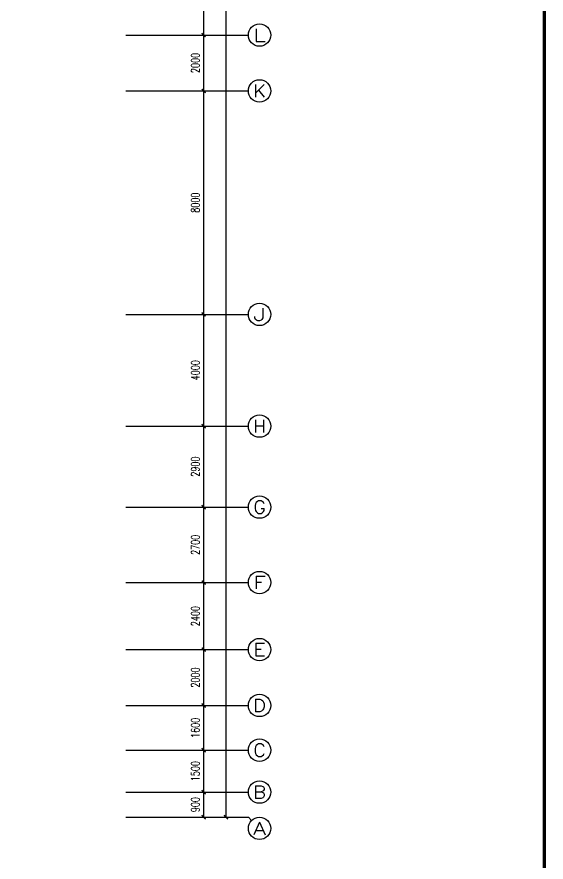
# Model space of a CAD drawing. Extents: x 190999 to 918899, y -200814 to 215286.
# Drawn here: x 730802 to 749759, y 55697 to 85954 of the extents above; entities that cross this region are included whole.
import ezdxf
from ezdxf.enums import TextEntityAlignment as Align

# ---------------------------------------------------------------- set-up
doc = ezdxf.new("R2010")
doc.units = 0
doc.header["$LTSCALE"] = 1000
doc.header["$MEASUREMENT"] = 0
doc.layers.get('Defpoints').update_dxf_attribs({"color": 1})
for name, color, linetype in [('AXIS', 3, 'Continuous'), ('AXIS_TEXT', 7, 'Continuous'), ('图框', 189, 'Continuous')]:
    doc.layers.add(name, color=color, linetype=linetype)
doc.styles.add('_TCH_AXIS', font='COMPLEX', dxfattribs={"bigfont": 'GBCBIG'})
doc.styles.add('COMPLEX', font='COMPLEX')
doc.styles.add('DIM_FONT', font='SIMPLEX', dxfattribs={"width": 0.7, "bigfont": 'GBCBIG'})
doc.dimstyles.new('DIMN', dxfattribs={"dimtxt": 300, "dimasz": 100, "dimexe": 250, "dimexo": 300, "dimgap": 150, "dimtad": 1, "dimdec": 0, "dimzin": 0, "dimdsep": 46, "dimtxsty": 'DIM_FONT', "dimblk": 'ARCHTICK', "dimcen": 0.09, "dimclrt": 7, "dimazin": 2, "dimtfac": 1, "dimtdec": 0, "dimtix": 1, "dimtmove": 2, "dimatfit": 3, "dimfxl": 0, "dimtolj": 1, "dimtzin": 0, "dimarcsym": 0})

# ---------------------------------------------------------------- blocks, each defined once
blk = doc.blocks.new('TJAD_TK_A0')
at = {"layer": '图框', "const_width": 1.2}
blk.add_lwpolyline([(2152, -431.7), (2152, 389.3), (998, 389.3), (998, -431.7)], close=True, dxfattribs=at)
blk = doc.blocks.new('_ArchTick')
at = {"const_width": 0.5}
blk.add_lwpolyline([(-0.7, -0.7), (0.7, 0.7)], dxfattribs=at)
blk = doc.blocks.new('*D351')
at = {"layer": 'AXIS', "color": 0, "lineweight": -2}
for p, q in [((736699, 58204), (737743, 58204)), ((737493, 57304), (737493, 58204)), ((736699, 57304), (737743, 57304))]:
    blk.add_line(p, q, dxfattribs=at)
at = {"layer": 'Defpoints', "color": 0}
for p in [(736399, 58204), (737493, 58204), (736399, 57304)]:
    blk.add_point(p, dxfattribs=at)
at = {"layer": 'AXIS', "color": 0, "lineweight": -2, "xscale": 100, "yscale": 100, "zscale": 100}
for p, rotation in [((737493, 58204), 90), ((737493, 57304), 270)]:
    blk.add_blockref('_ArchTick', p, dxfattribs=dict(at, rotation=rotation))
at = {"layer": 'AXIS', "color": 7, "insert": (737193, 57754), "char_height": 300, "attachment_point": 5, "rotation": 90, "style": 'DIM_FONT'}
blk.add_mtext('\\A1;900', dxfattribs=at)
blk = doc.blocks.new('*D352')
at = {"layer": 'AXIS', "color": 0, "lineweight": -2}
for p, q in [((736699, 59704), (737743, 59704)), ((737493, 58204), (737493, 59704)), ((736699, 58204), (737743, 58204))]:
    blk.add_line(p, q, dxfattribs=at)
at = {"layer": 'Defpoints', "color": 0}
for p in [(736399, 59704), (737493, 59704), (736399, 58204)]:
    blk.add_point(p, dxfattribs=at)
at = {"layer": 'AXIS', "color": 0, "lineweight": -2, "xscale": 100, "yscale": 100, "zscale": 100}
for p, rotation in [((737493, 59704), 90), ((737493, 58204), 270)]:
    blk.add_blockref('_ArchTick', p, dxfattribs=dict(at, rotation=rotation))
at = {"layer": 'AXIS', "color": 7, "insert": (737193, 58954), "char_height": 300, "attachment_point": 5, "rotation": 90, "style": 'DIM_FONT'}
blk.add_mtext('\\A1;1500', dxfattribs=at)
blk = doc.blocks.new('*D353')
at = {"layer": 'AXIS', "color": 0, "lineweight": -2}
for p, q in [((736699, 61304), (737743, 61304)), ((737493, 59704), (737493, 61304)), ((736699, 59704), (737743, 59704))]:
    blk.add_line(p, q, dxfattribs=at)
at = {"layer": 'Defpoints', "color": 0}
for p in [(736399, 61304), (737493, 61304), (736399, 59704)]:
    blk.add_point(p, dxfattribs=at)
at = {"layer": 'AXIS', "color": 0, "lineweight": -2, "xscale": 100, "yscale": 100, "zscale": 100}
for p, rotation in [((737493, 61304), 90), ((737493, 59704), 270)]:
    blk.add_blockref('_ArchTick', p, dxfattribs=dict(at, rotation=rotation))
at = {"layer": 'AXIS', "color": 7, "insert": (737193, 60504), "char_height": 300, "attachment_point": 5, "rotation": 90, "style": 'DIM_FONT'}
blk.add_mtext('\\A1;1600', dxfattribs=at)
blk = doc.blocks.new('*D354')
at = {"layer": 'AXIS', "color": 0, "lineweight": -2}
for p, q in [((736699, 63304), (737743, 63304)), ((737493, 61304), (737493, 63304)), ((736699, 61304), (737743, 61304))]:
    blk.add_line(p, q, dxfattribs=at)
at = {"layer": 'Defpoints', "color": 0}
for p in [(736399, 63304), (737493, 63304), (736399, 61304)]:
    blk.add_point(p, dxfattribs=at)
at = {"layer": 'AXIS', "color": 0, "lineweight": -2, "xscale": 100, "yscale": 100, "zscale": 100}
for p, rotation in [((737493, 63304), 90), ((737493, 61304), 270)]:
    blk.add_blockref('_ArchTick', p, dxfattribs=dict(at, rotation=rotation))
at = {"layer": 'AXIS', "color": 7, "insert": (737193, 62304), "char_height": 300, "attachment_point": 5, "rotation": 90, "style": 'DIM_FONT'}
blk.add_mtext('\\A1;2000', dxfattribs=at)
blk = doc.blocks.new('*D355')
at = {"layer": 'AXIS', "color": 0, "lineweight": -2}
for p, q in [((736699, 65704), (737743, 65704)), ((737493, 63304), (737493, 65704)), ((736699, 63304), (737743, 63304))]:
    blk.add_line(p, q, dxfattribs=at)
at = {"layer": 'Defpoints', "color": 0}
for p in [(736399, 65704), (737493, 65704), (736399, 63304)]:
    blk.add_point(p, dxfattribs=at)
at = {"layer": 'AXIS', "color": 0, "lineweight": -2, "xscale": 100, "yscale": 100, "zscale": 100}
for p, rotation in [((737493, 65704), 90), ((737493, 63304), 270)]:
    blk.add_blockref('_ArchTick', p, dxfattribs=dict(at, rotation=rotation))
at = {"layer": 'AXIS', "color": 7, "insert": (737193, 64504), "char_height": 300, "attachment_point": 5, "rotation": 90, "style": 'DIM_FONT'}
blk.add_mtext('\\A1;2400', dxfattribs=at)
blk = doc.blocks.new('*D356')
at = {"layer": 'AXIS', "color": 0, "lineweight": -2}
for p, q in [((736699, 68404), (737743, 68404)), ((737493, 65704), (737493, 68404)), ((736699, 65704), (737743, 65704))]:
    blk.add_line(p, q, dxfattribs=at)
at = {"layer": 'Defpoints', "color": 0}
for p in [(736399, 68404), (737493, 68404), (736399, 65704)]:
    blk.add_point(p, dxfattribs=at)
at = {"layer": 'AXIS', "color": 0, "lineweight": -2, "xscale": 100, "yscale": 100, "zscale": 100}
for p, rotation in [((737493, 68404), 90), ((737493, 65704), 270)]:
    blk.add_blockref('_ArchTick', p, dxfattribs=dict(at, rotation=rotation))
at = {"layer": 'AXIS', "color": 7, "insert": (737193, 67054), "char_height": 300, "attachment_point": 5, "rotation": 90, "style": 'DIM_FONT'}
blk.add_mtext('\\A1;2700', dxfattribs=at)
blk = doc.blocks.new('*D357')
at = {"layer": 'AXIS', "color": 0, "lineweight": -2}
for p, q in [((736699, 71304), (737743, 71304)), ((737493, 68404), (737493, 71304)), ((736699, 68404), (737743, 68404))]:
    blk.add_line(p, q, dxfattribs=at)
at = {"layer": 'Defpoints', "color": 0}
for p in [(736399, 71304), (737493, 71304), (736399, 68404)]:
    blk.add_point(p, dxfattribs=at)
at = {"layer": 'AXIS', "color": 0, "lineweight": -2, "xscale": 100, "yscale": 100, "zscale": 100}
for p, rotation in [((737493, 71304), 90), ((737493, 68404), 270)]:
    blk.add_blockref('_ArchTick', p, dxfattribs=dict(at, rotation=rotation))
at = {"layer": 'AXIS', "color": 7, "insert": (737193, 69854), "char_height": 300, "attachment_point": 5, "rotation": 90, "style": 'DIM_FONT'}
blk.add_mtext('\\A1;2900', dxfattribs=at)
blk = doc.blocks.new('*D358')
at = {"layer": 'AXIS', "color": 0, "lineweight": -2}
for p, q in [((736699, 75304), (737743, 75304)), ((737493, 71304), (737493, 75304)), ((736699, 71304), (737743, 71304))]:
    blk.add_line(p, q, dxfattribs=at)
at = {"layer": 'Defpoints', "color": 0}
for p in [(736399, 75304), (737493, 75304), (736399, 71304)]:
    blk.add_point(p, dxfattribs=at)
at = {"layer": 'AXIS', "color": 0, "lineweight": -2, "xscale": 100, "yscale": 100, "zscale": 100}
for p, rotation in [((737493, 75304), 90), ((737493, 71304), 270)]:
    blk.add_blockref('_ArchTick', p, dxfattribs=dict(at, rotation=rotation))
at = {"layer": 'AXIS', "color": 7, "insert": (737193, 73304), "char_height": 300, "attachment_point": 5, "rotation": 90, "style": 'DIM_FONT'}
blk.add_mtext('\\A1;4000', dxfattribs=at)
blk = doc.blocks.new('*D359')
at = {"layer": 'AXIS', "color": 0, "lineweight": -2}
for p, q in [((736699, 83304), (737743, 83304)), ((737493, 75304), (737493, 83304)), ((736699, 75304), (737743, 75304))]:
    blk.add_line(p, q, dxfattribs=at)
at = {"layer": 'Defpoints', "color": 0}
for p in [(736399, 83304), (737493, 83304), (736399, 75304)]:
    blk.add_point(p, dxfattribs=at)
at = {"layer": 'AXIS', "color": 0, "lineweight": -2, "xscale": 100, "yscale": 100, "zscale": 100}
for p, rotation in [((737493, 83304), 90), ((737493, 75304), 270)]:
    blk.add_blockref('_ArchTick', p, dxfattribs=dict(at, rotation=rotation))
at = {"layer": 'AXIS', "color": 7, "insert": (737193, 79304), "char_height": 300, "attachment_point": 5, "rotation": 90, "style": 'DIM_FONT'}
blk.add_mtext('\\A1;8000', dxfattribs=at)
blk = doc.blocks.new('*D360')
at = {"layer": 'AXIS', "color": 0, "lineweight": -2}
for p, q in [((736699, 85304), (737743, 85304)), ((737493, 83304), (737493, 85304)), ((736699, 83304), (737743, 83304))]:
    blk.add_line(p, q, dxfattribs=at)
at = {"layer": 'Defpoints', "color": 0}
for p in [(736399, 85304), (737493, 85304), (736399, 83304)]:
    blk.add_point(p, dxfattribs=at)
at = {"layer": 'AXIS', "color": 0, "lineweight": -2, "xscale": 100, "yscale": 100, "zscale": 100}
for p, rotation in [((737493, 85304), 90), ((737493, 83304), 270)]:
    blk.add_blockref('_ArchTick', p, dxfattribs=dict(at, rotation=rotation))
at = {"layer": 'AXIS', "color": 7, "insert": (737193, 84304), "char_height": 300, "attachment_point": 5, "rotation": 90, "style": 'DIM_FONT'}
blk.add_mtext('\\A1;2000', dxfattribs=at)
blk = doc.blocks.new('*D361')
at = {"layer": 'AXIS', "color": 0, "lineweight": -2}
for p, q in [((736699, 89304), (737743, 89304)), ((737493, 85304), (737493, 89304)), ((736699, 85304), (737743, 85304))]:
    blk.add_line(p, q, dxfattribs=at)
at = {"layer": 'Defpoints', "color": 0}
for p in [(736399, 89304), (737493, 89304), (736399, 85304)]:
    blk.add_point(p, dxfattribs=at)
at = {"layer": 'AXIS', "color": 0, "lineweight": -2, "xscale": 100, "yscale": 100, "zscale": 100}
for p, rotation in [((737493, 89304), 90), ((737493, 85304), 270)]:
    blk.add_blockref('_ArchTick', p, dxfattribs=dict(at, rotation=rotation))
at = {"layer": 'AXIS', "color": 7, "insert": (737193, 87304), "char_height": 300, "attachment_point": 5, "rotation": 90, "style": 'DIM_FONT'}
blk.add_mtext('\\A1;4000', dxfattribs=at)
blk = doc.blocks.new('*D378')
at = {"layer": 'AXIS', "color": 0, "lineweight": -2}
for p, q in [((736699, 145304), (738543, 145304)), ((738293, 57304), (738293, 145304)), ((736699, 57304), (738543, 57304))]:
    blk.add_line(p, q, dxfattribs=at)
at = {"layer": 'Defpoints', "color": 0}
for p in [(736399, 145304), (738293, 145304), (736399, 57304)]:
    blk.add_point(p, dxfattribs=at)
at = {"layer": 'AXIS', "color": 0, "lineweight": -2, "xscale": 100, "yscale": 100, "zscale": 100}
for p, rotation in [((738293, 145304), 90), ((738293, 57304), 270)]:
    blk.add_blockref('_ArchTick', p, dxfattribs=dict(at, rotation=rotation))
at = {"layer": 'AXIS', "color": 7, "insert": (737993, 101304), "char_height": 300, "attachment_point": 5, "rotation": 90, "style": 'DIM_FONT'}
blk.add_mtext('\\A1;88000', dxfattribs=at)
blk = doc.blocks.new('_AXISO')
blk.add_circle((0, 0), 0.5)
at = {"layer": 'AXIS_TEXT', "style": 'COMPLEX', "width": 1.041667}
blk.add_attdef('A', text='', height=0.56, dxfattribs=at).set_placement((-0.25, -0.28), (0.25, -0.28), align=Align.FIT)

msp = doc.modelspace()

# ---------------------------------------------------------------- linework, layer by layer
at = {"layer": 'AXIS'}
for p, q in [((734698.5, 85303.7), (739093, 85303.7)), ((734698.5, 83303.7), (739093, 83303.7)), ((734698.5, 75303.7), (739093, 75303.7)), ((734698.5, 71303.7), (739093, 71303.7)), ((734698.5, 68403.7), (739093, 68403.7)), ((734698.5, 65703.7), (739093, 65703.7)), ((734698.5, 63303.7), (739093, 63303.7)), ((734698.5, 61303.7), (739093, 61303.7)), ((734698.5, 59703.7), (739093, 59703.7)), ((734698.5, 58203.7), (739093, 58203.7)), ((734698.5, 57303.7), (739093, 57303.7)), ((739210.1, 57186.5), (739093, 57303.7))]:
    msp.add_line(p, q, dxfattribs=at)

# ---------------------------------------------------------------- block references
ref = msp.add_blockref('_AXISO', (739493, 85303.7), dxfattribs=dict(at, xscale=800, yscale=800, zscale=800))
ref.add_attrib('A', 'L', dxfattribs={"layer": 'AXIS_TEXT', "height": 452.5, "style": '_TCH_AXIS', "width": 1.4}).set_placement((739266.7, 85077.4), (739719.3, 85077.4), align=Align.FIT)
ref = msp.add_blockref('_AXISO', (739493, 83303.7), dxfattribs=dict(at, xscale=800, yscale=800, zscale=800))
ref.add_attrib('A', 'K', dxfattribs={"layer": 'AXIS_TEXT', "height": 452.5, "style": '_TCH_AXIS', "width": 1.105263}).set_placement((739266.7, 83077.4), (739719.3, 83077.4), align=Align.FIT)
ref = msp.add_blockref('_AXISO', (739493, 75303.7), dxfattribs=dict(at, xscale=800, yscale=800, zscale=800))
ref.add_attrib('A', 'J', dxfattribs={"layer": 'AXIS_TEXT', "height": 452.5, "style": '_TCH_AXIS', "width": 1.909091}).set_placement((739266.7, 75077.4), (739719.3, 75077.4), align=Align.FIT)
ref = msp.add_blockref('_AXISO', (739493, 71303.7), dxfattribs=dict(at, xscale=800, yscale=800, zscale=800))
ref.add_attrib('A', 'H', dxfattribs={"layer": 'AXIS_TEXT', "height": 452.5, "style": '_TCH_AXIS', "width": 1.05}).set_placement((739266.7, 71077.4), (739719.3, 71077.4), align=Align.FIT)
ref = msp.add_blockref('_AXISO', (739493, 68403.7), dxfattribs=dict(at, xscale=800, yscale=800, zscale=800))
ref.add_attrib('A', 'G', dxfattribs={"layer": 'AXIS_TEXT', "height": 452.5, "style": '_TCH_AXIS', "width": 1.166667}).set_placement((739266.7, 68177.4), (739719.3, 68177.4), align=Align.FIT)
ref = msp.add_blockref('_AXISO', (739493, 65703.7), dxfattribs=dict(at, xscale=800, yscale=800, zscale=800))
ref.add_attrib('A', 'F', dxfattribs={"layer": 'AXIS_TEXT', "height": 452.5, "style": '_TCH_AXIS', "width": 1.3125}).set_placement((739266.7, 65477.4), (739719.3, 65477.4), align=Align.FIT)
ref = msp.add_blockref('_AXISO', (739493, 63303.7), dxfattribs=dict(at, xscale=800, yscale=800, zscale=800))
ref.add_attrib('A', 'E', dxfattribs={"layer": 'AXIS_TEXT', "height": 452.5, "style": '_TCH_AXIS', "width": 1.3125}).set_placement((739266.7, 63077.4), (739719.3, 63077.4), align=Align.FIT)
ref = msp.add_blockref('_AXISO', (739493, 61303.7), dxfattribs=dict(at, xscale=800, yscale=800, zscale=800))
ref.add_attrib('A', 'D', dxfattribs={"layer": 'AXIS_TEXT', "height": 452.5, "style": '_TCH_AXIS', "width": 1.235294}).set_placement((739266.7, 61077.4), (739719.3, 61077.4), align=Align.FIT)
ref = msp.add_blockref('_AXISO', (739493, 59703.7), dxfattribs=dict(at, xscale=800, yscale=800, zscale=800))
ref.add_attrib('A', 'C', dxfattribs={"layer": 'AXIS_TEXT', "height": 452.5, "style": '_TCH_AXIS', "width": 1.4}).set_placement((739266.7, 59477.4), (739719.3, 59477.4), align=Align.FIT)
ref = msp.add_blockref('_AXISO', (739493, 58203.7), dxfattribs=dict(at, xscale=800, yscale=800, zscale=800))
ref.add_attrib('A', 'B', dxfattribs={"layer": 'AXIS_TEXT', "height": 452.5, "style": '_TCH_AXIS', "width": 1.235294}).set_placement((739266.7, 57977.4), (739719.3, 57977.4), align=Align.FIT)
ref = msp.add_blockref('_AXISO', (739493, 56903.7), dxfattribs=dict(at, xscale=800, yscale=800, zscale=800))
ref.add_attrib('A', 'A', dxfattribs={"layer": 'AXIS_TEXT', "height": 452.5, "style": '_TCH_AXIS', "width": 1.166667}).set_placement((739266.7, 56677.4), (739719.3, 56677.4), align=Align.FIT)
at = {"layer": '图框', "xscale": 100, "yscale": 100, "zscale": 100, "rotation": 270}
msp.add_blockref('TJAD_TK_A0', (710768.8, 253186.5), dxfattribs=at)

# ---------------------------------------------------------------- dimensions: what is measured, and where the dimension line sits
at = {"layer": 'AXIS'}
for p1, p2, distance, picture, middle in [((736398.5, 57303.7), (736398.5, 145303.7), -1894.4, '*D378', (737993, 101303.7)), ((736398.5, 85303.7), (736398.5, 89303.7), -1094.4, '*D361', (737193, 87303.7)), ((736398.5, 83303.7), (736398.5, 85303.7), -1094.4, '*D360', (737193, 84303.7)), ((736398.5, 75303.7), (736398.5, 83303.7), -1094.4, '*D359', (737193, 79303.7)), ((736398.5, 71303.7), (736398.5, 75303.7), -1094.4, '*D358', (737193, 73303.7)), ((736398.5, 68403.7), (736398.5, 71303.7), -1094.4, '*D357', (737193, 69853.7)), ((736398.5, 65703.7), (736398.5, 68403.7), -1094.4, '*D356', (737193, 67053.7)), ((736398.5, 63303.7), (736398.5, 65703.7), -1094.4, '*D355', (737193, 64503.7)), ((736398.5, 61303.7), (736398.5, 63303.7), -1094.4, '*D354', (737193, 62303.7)), ((736398.5, 59703.7), (736398.5, 61303.7), -1094.4, '*D353', (737193, 60503.7)), ((736398.5, 58203.7), (736398.5, 59703.7), -1094.4, '*D352', (737193, 58953.7)), ((736398.5, 57303.7), (736398.5, 58203.7), -1094.4, '*D351', (737193, 57753.7))]:
    dim = msp.add_aligned_dim(p1=p1, p2=p2, distance=distance, dimstyle='DIMN', dxfattribs=at)
    dim.commit()
    dim.dimension.update_dxf_attribs({"geometry": picture, "text_midpoint": middle})

doc.saveas('drawing.dxf')
